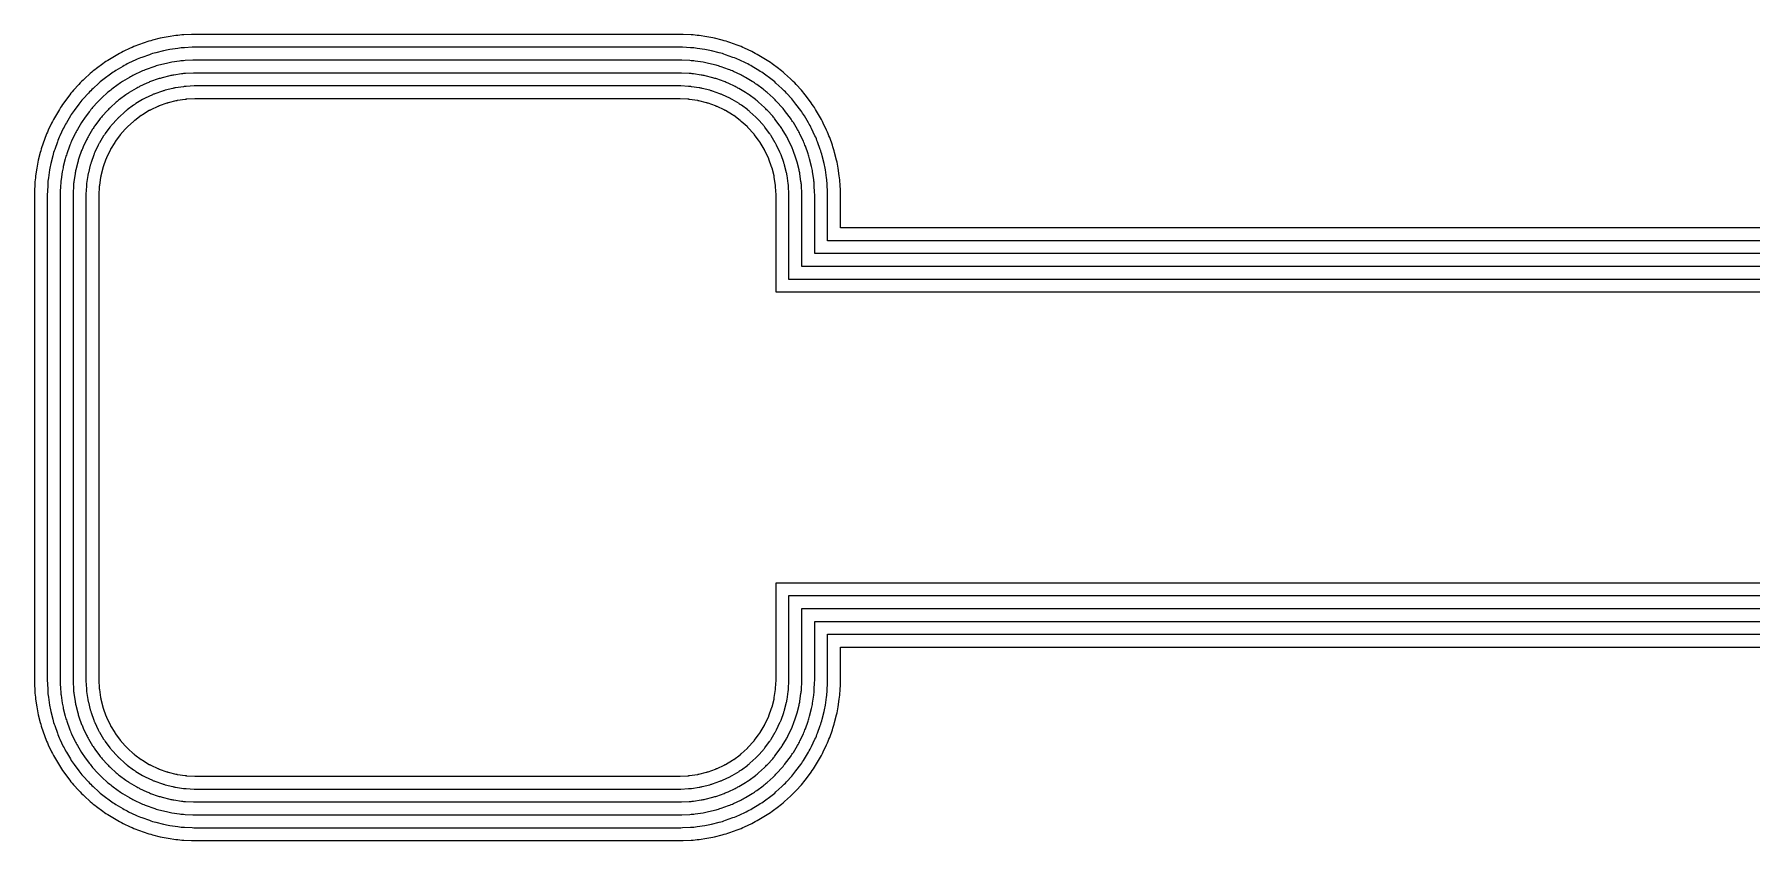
# Model space of a CAD drawing. Header units: metres. Extents: x 1.5 to 44, y 0.3 to 33.8.
# Drawn here: x 2.78 to 8.1, y 13.78 to 16.28 of the extents above; entities that cross this region are included whole.
import ezdxf

# ---------------------------------------------------------------- set-up
doc = ezdxf.new("R2010")
doc.units = ezdxf.units.M

msp = doc.modelspace()

# ---------------------------------------------------------------- linework, layer by layer
for points in [[(18.025, 15.6752), (5.275, 15.6752), (5.275, 15.775), (5.2749, 15.7811), (5.2747, 15.7873), (5.2735, 15.8118), (5.2731, 15.8179), (5.2726, 15.824), (5.2719, 15.8301), (5.2711, 15.8362), (5.2675, 15.8605), (5.2665, 15.8665), (5.2654, 15.8726), (5.2641, 15.8786), (5.2627, 15.8845), (5.2568, 15.9083), (5.2552, 15.9143), (5.2535, 15.9202), (5.2516, 15.926), (5.2496, 15.9318), (5.2414, 15.9549), (5.2392, 15.9607), (5.237, 15.9664), (5.2345, 15.972), (5.232, 15.9776), (5.2215, 15.9998), (5.2188, 16.0053), (5.216, 16.0107), (5.213, 16.0161), (5.2099, 16.0214), (5.1973, 16.0424), (5.1941, 16.0477), (5.1907, 16.0528), (5.1873, 16.0579), (5.1837, 16.0628), (5.1691, 16.0825), (5.1654, 16.0874), (5.1615, 16.0922), (5.1576, 16.0969), (5.1535, 16.1015), (5.137, 16.1197), (5.1329, 16.1242), (5.1286, 16.1286), (5.1242, 16.1329), (5.1197, 16.137), (5.1015, 16.1535), (5.0969, 16.1576), (5.0922, 16.1615), (5.0874, 16.1654), (5.0825, 16.1691), (5.0628, 16.1837), (5.0579, 16.1873), (5.0528, 16.1907), (5.0477, 16.1941), (5.0424, 16.1973), (5.0214, 16.2099), (5.0161, 16.213), (5.0107, 16.216), (5.0053, 16.2188), (4.9998, 16.2215), (4.9776, 16.232), (4.972, 16.2345), (4.9664, 16.237), (4.9607, 16.2392), (4.9549, 16.2414), (4.9318, 16.2496), (4.926, 16.2516), (4.9202, 16.2535), (4.9143, 16.2552), (4.9083, 16.2568), (4.8845, 16.2627), (4.8786, 16.2641), (4.8726, 16.2654), (4.8665, 16.2665), (4.8605, 16.2675), (4.8362, 16.2711), (4.8301, 16.2719), (4.824, 16.2726), (4.8179, 16.2731), (4.8118, 16.2735), (4.7873, 16.2747), (4.7811, 16.2749), (4.775, 16.275), (3.275, 16.275), (3.2689, 16.2749), (3.2627, 16.2747), (3.2382, 16.2735), (3.2321, 16.2731), (3.226, 16.2726), (3.2199, 16.2719), (3.2138, 16.2711), (3.1896, 16.2675), (3.1835, 16.2665), (3.1775, 16.2654), (3.1715, 16.2641), (3.1655, 16.2627), (3.1417, 16.2568), (3.1358, 16.2552), (3.1299, 16.2535), (3.124, 16.2516), (3.1182, 16.2496), (3.0951, 16.2414), (3.0894, 16.2392), (3.0837, 16.237), (3.078, 16.2345), (3.0725, 16.232), (3.0503, 16.2215), (3.0448, 16.2188), (3.0393, 16.216), (3.0339, 16.213), (3.0286, 16.2099), (3.0076, 16.1973), (3.0024, 16.1941), (2.9972, 16.1907), (2.9922, 16.1873), (2.9872, 16.1837), (2.9675, 16.1691), (2.9626, 16.1654), (2.9578, 16.1615), (2.9531, 16.1576), (2.9485, 16.1535), (2.9303, 16.137), (2.9259, 16.1329), (2.9215, 16.1286), (2.9172, 16.1242), (2.913, 16.1197), (2.8965, 16.1015), (2.8925, 16.0969), (2.8885, 16.0922), (2.8847, 16.0874), (2.881, 16.0825), (2.8663, 16.0628), (2.8627, 16.0579), (2.8593, 16.0528), (2.8559, 16.0477), (2.8527, 16.0424), (2.8401, 16.0214), (2.837, 16.0161), (2.8341, 16.0107), (2.8312, 16.0053), (2.8285, 15.9998), (2.818, 15.9776), (2.8155, 15.972), (2.8131, 15.9664), (2.8108, 15.9607), (2.8087, 15.9549), (2.8004, 15.9318), (2.7984, 15.926), (2.7965, 15.9202), (2.7948, 15.9143), (2.7933, 15.9083), (2.7873, 15.8845), (2.7859, 15.8786), (2.7846, 15.8726), (2.7835, 15.8665), (2.7825, 15.8605), (2.7789, 15.8362), (2.7781, 15.8301), (2.7774, 15.824), (2.7769, 15.8179), (2.7765, 15.8118), (2.7753, 15.7873), (2.7751, 15.7811), (2.775, 15.775), (2.775, 14.275), (2.7751, 14.2689), (2.7753, 14.2627), (2.7765, 14.2382), (2.7769, 14.2321), (2.7774, 14.226), (2.7781, 14.2199), (2.7789, 14.2138), (2.7825, 14.1896), (2.7835, 14.1835), (2.7846, 14.1775), (2.7859, 14.1715), (2.7873, 14.1655), (2.7933, 14.1417), (2.7948, 14.1358), (2.7965, 14.1299), (2.7984, 14.124), (2.8004, 14.1182), (2.8087, 14.0951), (2.8108, 14.0894)], [(18.025, 15.6352), (5.235, 15.6352), (5.235, 15.775), (5.2349, 15.7802), (5.2348, 15.7853), (5.2336, 15.8098), (5.2332, 15.815), (5.2328, 15.8201), (5.2322, 15.8252), (5.2315, 15.8303), (5.2279, 15.8546), (5.2271, 15.8597), (5.2262, 15.8648), (5.2251, 15.8698), (5.2239, 15.8748), (5.218, 15.8986), (5.2166, 15.9036), (5.2152, 15.9085), (5.2136, 15.9135), (5.212, 15.9183), (5.2037, 15.9414), (5.2019, 15.9463), (5.2, 15.951), (5.198, 15.9558), (5.1958, 15.9605), (5.1853, 15.9826), (5.1831, 15.9873), (5.1807, 15.9919), (5.1782, 15.9964), (5.1756, 16.0008), (5.163, 16.0219), (5.1603, 16.0263), (5.1575, 16.0306), (5.1546, 16.0348), (5.1516, 16.039), (5.1369, 16.0587), (5.1338, 16.0628), (5.1306, 16.0668), (5.1273, 16.0708), (5.1239, 16.0746), (5.1074, 16.0928), (5.1039, 16.0966), (5.1003, 16.1003), (5.0966, 16.1039), (5.0928, 16.1074), (5.0746, 16.1239), (5.0708, 16.1273), (5.0668, 16.1306), (5.0628, 16.1338), (5.0587, 16.1369), (5.039, 16.1516), (5.0348, 16.1546), (5.0306, 16.1575), (5.0263, 16.1603), (5.0219, 16.163), (5.0008, 16.1756), (4.9964, 16.1782), (4.9919, 16.1807), (4.9873, 16.1831), (4.9826, 16.1853), (4.9605, 16.1958), (4.9558, 16.198), (4.951, 16.2), (4.9463, 16.2019), (4.9414, 16.2037), (4.9183, 16.212), (4.9135, 16.2136), (4.9085, 16.2152), (4.9036, 16.2166), (4.8986, 16.218), (4.8748, 16.2239), (4.8698, 16.2251), (4.8648, 16.2262), (4.8597, 16.2271), (4.8546, 16.2279), (4.8303, 16.2315), (4.8252, 16.2322), (4.8201, 16.2328), (4.815, 16.2332), (4.8098, 16.2336), (4.7853, 16.2348), (4.7802, 16.2349), (4.775, 16.235), (3.275, 16.235), (3.2699, 16.2349), (3.2647, 16.2348), (3.2402, 16.2336), (3.2351, 16.2332), (3.2299, 16.2328), (3.2248, 16.2322), (3.2197, 16.2315), (3.1954, 16.2279), (3.1903, 16.2271), (3.1853, 16.2262), (3.1802, 16.2251), (3.1752, 16.2239), (3.1514, 16.218), (3.1464, 16.2166), (3.1415, 16.2152), (3.1366, 16.2136), (3.1317, 16.212), (3.1086, 16.2037), (3.1038, 16.2019), (3.099, 16.2), (3.0942, 16.198), (3.0896, 16.1958), (3.0674, 16.1853), (3.0627, 16.1831), (3.0582, 16.1807), (3.0537, 16.1782), (3.0492, 16.1756), (3.0282, 16.163), (3.0238, 16.1603), (3.0195, 16.1575), (3.0152, 16.1546), (3.011, 16.1516), (2.9913, 16.1369), (2.9872, 16.1338), (2.9832, 16.1306), (2.9792, 16.1273), (2.9754, 16.1239), (2.9572, 16.1074), (2.9534, 16.1039), (2.9497, 16.1003), (2.9461, 16.0966), (2.9426, 16.0928), (2.9262, 16.0746), (2.9227, 16.0708), (2.9194, 16.0668), (2.9162, 16.0628), (2.9131, 16.0587), (2.8985, 16.039), (2.8955, 16.0348), (2.8925, 16.0306), (2.8897, 16.0263), (2.887, 16.0219), (2.8744, 16.0008), (2.8718, 15.9964), (2.8693, 15.9919), (2.867, 15.9873), (2.8647, 15.9826), (2.8542, 15.9605), (2.8521, 15.9558), (2.85, 15.951), (2.8481, 15.9463), (2.8463, 15.9414), (2.8381, 15.9183), (2.8364, 15.9135), (2.8348, 15.9085), (2.8334, 15.9036), (2.8321, 15.8986), (2.8261, 15.8748), (2.8249, 15.8698), (2.8239, 15.8648), (2.8229, 15.8597), (2.8221, 15.8546), (2.8185, 15.8303), (2.8178, 15.8252), (2.8172, 15.8201), (2.8168, 15.815), (2.8165, 15.8098), (2.8153, 15.7853), (2.8151, 15.7802), (2.815, 15.775), (2.815, 14.275), (2.8151, 14.2699), (2.8153, 14.2647), (2.8165, 14.2402), (2.8168, 14.2351), (2.8172, 14.2299), (2.8178, 14.2248), (2.8185, 14.2197), (2.8221, 14.1954), (2.8229, 14.1903), (2.8239, 14.1853), (2.8249, 14.1802), (2.8261, 14.1752), (2.8321, 14.1514), (2.8334, 14.1464), (2.8348, 14.1415), (2.8364, 14.1366), (2.8381, 14.1317), (2.8463, 14.1086), (2.8481, 14.1038)], [(18.025, 15.5952), (5.195, 15.5952), (5.195, 15.775), (5.195, 15.7792), (5.1948, 15.7834), (5.1936, 15.8079), (5.1933, 15.812), (5.193, 15.8162), (5.1925, 15.8203), (5.192, 15.8245), (5.1884, 15.8487), (5.1877, 15.8528), (5.1869, 15.857), (5.1861, 15.861), (5.1851, 15.8651), (5.1792, 15.8889), (5.1781, 15.8929), (5.1769, 15.8969), (5.1757, 15.9009), (5.1743, 15.9049), (5.166, 15.928), (5.1646, 15.9319), (5.163, 15.9357), (5.1614, 15.9396), (5.1597, 15.9434), (5.1492, 15.9655), (5.1473, 15.9693), (5.1454, 15.973), (5.1434, 15.9767), (5.1413, 15.9803), (5.1287, 16.0013), (5.1265, 16.0049), (5.1242, 16.0084), (5.1219, 16.0118), (5.1194, 16.0152), (5.1048, 16.0349), (5.1023, 16.0382), (5.0997, 16.0415), (5.097, 16.0447), (5.0942, 16.0478), (5.0778, 16.066), (5.0749, 16.069), (5.072, 16.072), (5.069, 16.0749), (5.066, 16.0778), (5.0478, 16.0942), (5.0447, 16.097), (5.0415, 16.0997), (5.0382, 16.1023), (5.0349, 16.1048), (5.0152, 16.1194), (5.0118, 16.1219), (5.0084, 16.1242), (5.0049, 16.1265), (5.0013, 16.1287), (4.9803, 16.1413), (4.9767, 16.1434), (4.973, 16.1454), (4.9693, 16.1473), (4.9655, 16.1492), (4.9434, 16.1597), (4.9396, 16.1614), (4.9357, 16.163), (4.9319, 16.1646), (4.928, 16.166), (4.9049, 16.1743), (4.9009, 16.1757), (4.8969, 16.1769), (4.8929, 16.1781), (4.8889, 16.1792), (4.8651, 16.1851), (4.861, 16.1861), (4.857, 16.1869), (4.8528, 16.1877), (4.8487, 16.1884), (4.8245, 16.192), (4.8203, 16.1925), (4.8162, 16.193), (4.812, 16.1933), (4.8079, 16.1936), (4.7834, 16.1948), (4.7792, 16.195), (4.775, 16.195), (3.275, 16.195), (3.2708, 16.195), (3.2667, 16.1948), (3.2422, 16.1936), (3.238, 16.1933), (3.2338, 16.193), (3.2297, 16.1925), (3.2256, 16.192), (3.2013, 16.1884), (3.1972, 16.1877), (3.1931, 16.1869), (3.189, 16.1861), (3.1849, 16.1851), (3.1611, 16.1792), (3.1571, 16.1781), (3.1531, 16.1769), (3.1491, 16.1757), (3.1452, 16.1743), (3.1221, 16.166), (3.1182, 16.1646), (3.1143, 16.163), (3.1105, 16.1614), (3.1067, 16.1597), (3.0845, 16.1492), (3.0807, 16.1473), (3.077, 16.1454), (3.0734, 16.1434), (3.0698, 16.1413), (3.0487, 16.1287), (3.0452, 16.1265), (3.0417, 16.1242), (3.0382, 16.1219), (3.0349, 16.1194), (3.0151, 16.1048), (3.0118, 16.1023), (3.0086, 16.0997), (3.0054, 16.097), (3.0022, 16.0942), (2.9841, 16.0778), (2.981, 16.0749), (2.978, 16.072), (2.9751, 16.069), (2.9723, 16.066), (2.9558, 16.0478), (2.953, 16.0447), (2.9503, 16.0415), (2.9477, 16.0382), (2.9452, 16.0349), (2.9306, 16.0152), (2.9282, 16.0118), (2.9258, 16.0084), (2.9235, 16.0049), (2.9213, 16.0013), (2.9087, 15.9803), (2.9066, 15.9767), (2.9046, 15.973), (2.9027, 15.9693), (2.9009, 15.9655), (2.8904, 15.9434), (2.8886, 15.9396), (2.887, 15.9357), (2.8854, 15.9319), (2.884, 15.928), (2.8757, 15.9049), (2.8744, 15.9009), (2.8731, 15.8969), (2.8719, 15.8929), (2.8709, 15.8889), (2.8649, 15.8651), (2.8639, 15.861), (2.8631, 15.857), (2.8623, 15.8528), (2.8617, 15.8487), (2.8581, 15.8245), (2.8575, 15.8203), (2.857, 15.8162), (2.8567, 15.812), (2.8564, 15.8079), (2.8552, 15.7834), (2.8551, 15.7792), (2.855, 15.775), (2.855, 14.275), (2.8551, 14.2708), (2.8552, 14.2667), (2.8564, 14.2422), (2.8567, 14.238), (2.857, 14.2338), (2.8575, 14.2297), (2.8581, 14.2256), (2.8617, 14.2013), (2.8623, 14.1972), (2.8631, 14.1931), (2.8639, 14.189), (2.8649, 14.1849), (2.8709, 14.1611), (2.8719, 14.1571), (2.8731, 14.1531), (2.8744, 14.1491), (2.8757, 14.1452), (2.884, 14.1221), (2.8854, 14.1182)], [(18.025, 15.5552), (5.155, 15.5552), (5.155, 15.775), (5.155, 15.7782), (5.1549, 15.7814), (5.1537, 15.8059), (5.1535, 15.8091), (5.1532, 15.8123), (5.1528, 15.8154), (5.1524, 15.8186), (5.1488, 15.8429), (5.1483, 15.846), (5.1477, 15.8491), (5.147, 15.8523), (5.1463, 15.8554), (5.1404, 15.8792), (5.1395, 15.8823), (5.1386, 15.8853), (5.1377, 15.8884), (5.1366, 15.8914), (5.1284, 15.9145), (5.1273, 15.9175), (5.1261, 15.9204), (5.1248, 15.9234), (5.1235, 15.9263), (5.113, 15.9484), (5.1116, 15.9513), (5.1101, 15.9541), (5.1086, 15.9569), (5.107, 15.9597), (5.0944, 15.9807), (5.0927, 15.9835), (5.091, 15.9861), (5.0892, 15.9888), (5.0873, 15.9913), (5.0727, 16.0111), (5.0707, 16.0136), (5.0688, 16.0161), (5.0667, 16.0185), (5.0646, 16.0209), (5.0481, 16.0391), (5.0459, 16.0414), (5.0437, 16.0437), (5.0414, 16.0459), (5.0391, 16.0481), (5.0209, 16.0646), (5.0185, 16.0667), (5.0161, 16.0688), (5.0136, 16.0707), (5.0111, 16.0727), (4.9913, 16.0873), (4.9888, 16.0892), (4.9861, 16.091), (4.9835, 16.0927), (4.9807, 16.0944), (4.9597, 16.107), (4.9569, 16.1086), (4.9541, 16.1101), (4.9513, 16.1116), (4.9484, 16.113), (4.9263, 16.1235), (4.9234, 16.1248), (4.9204, 16.1261), (4.9175, 16.1273), (4.9145, 16.1284), (4.8914, 16.1366), (4.8884, 16.1377), (4.8853, 16.1386), (4.8823, 16.1395), (4.8792, 16.1404), (4.8554, 16.1463), (4.8523, 16.147), (4.8491, 16.1477), (4.846, 16.1483), (4.8429, 16.1488), (4.8186, 16.1524), (4.8154, 16.1528), (4.8123, 16.1532), (4.8091, 16.1535), (4.8059, 16.1537), (4.7814, 16.1549), (4.7782, 16.155), (4.775, 16.155), (3.275, 16.155), (3.2718, 16.155), (3.2686, 16.1549), (3.2441, 16.1537), (3.2409, 16.1535), (3.2378, 16.1532), (3.2346, 16.1528), (3.2314, 16.1524), (3.2072, 16.1488), (3.204, 16.1483), (3.2009, 16.1477), (3.1978, 16.147), (3.1947, 16.1463), (3.1709, 16.1404), (3.1678, 16.1395), (3.1647, 16.1386), (3.1617, 16.1377), (3.1586, 16.1366), (3.1355, 16.1284), (3.1326, 16.1273), (3.1296, 16.1261), (3.1267, 16.1248), (3.1238, 16.1235), (3.1016, 16.113), (3.0987, 16.1116), (3.0959, 16.1101), (3.0931, 16.1086), (3.0903, 16.107), (3.0693, 16.0944), (3.0666, 16.0927), (3.0639, 16.091), (3.0613, 16.0892), (3.0587, 16.0873), (3.039, 16.0727), (3.0364, 16.0707), (3.0339, 16.0688), (3.0315, 16.0667), (3.0291, 16.0646), (3.0109, 16.0481), (3.0086, 16.0459), (3.0063, 16.0437), (3.0041, 16.0414), (3.0019, 16.0391), (2.9854, 16.0209), (2.9833, 16.0185), (2.9813, 16.0161), (2.9793, 16.0136), (2.9773, 16.0111), (2.9627, 15.9913), (2.9609, 15.9888), (2.9591, 15.9861), (2.9573, 15.9835), (2.9556, 15.9807), (2.943, 15.9597), (2.9414, 15.9569), (2.9399, 15.9541), (2.9384, 15.9513), (2.937, 15.9484), (2.9265, 15.9263), (2.9252, 15.9234), (2.9239, 15.9204), (2.9228, 15.9175), (2.9216, 15.9145), (2.9134, 15.8914), (2.9123, 15.8884), (2.9114, 15.8853), (2.9105, 15.8823), (2.9097, 15.8792), (2.9037, 15.8554), (2.903, 15.8523), (2.9023, 15.8491), (2.9017, 15.846), (2.9012, 15.8429), (2.8976, 15.8186), (2.8972, 15.8154), (2.8968, 15.8123), (2.8966, 15.8091), (2.8964, 15.8059), (2.8952, 15.7814), (2.8951, 15.7782), (2.895, 15.775), (2.895, 14.275), (2.8951, 14.2718), (2.8952, 14.2686), (2.8964, 14.2441), (2.8966, 14.2409), (2.8968, 14.2378), (2.8972, 14.2346), (2.8976, 14.2314), (2.9012, 14.2072), (2.9017, 14.204), (2.9023, 14.2009), (2.903, 14.1978), (2.9037, 14.1947), (2.9097, 14.1709), (2.9105, 14.1678), (2.9114, 14.1647), (2.9123, 14.1617), (2.9134, 14.1586), (2.9216, 14.1355), (2.9228, 14.1326)], [(18.025, 15.5152), (5.115, 15.5152), (5.115, 15.775), (5.115, 15.7772), (5.1149, 15.7794), (5.1137, 15.8039), (5.1136, 15.8061), (5.1134, 15.8083), (5.1131, 15.8105), (5.1128, 15.8127), (5.1092, 15.837), (5.1089, 15.8392), (5.1085, 15.8413), (5.108, 15.8435), (5.1075, 15.8457), (5.1016, 15.8695), (5.101, 15.8716), (5.1004, 15.8737), (5.0997, 15.8758), (5.099, 15.8779), (5.0907, 15.901), (5.09, 15.9031), (5.0891, 15.9051), (5.0883, 15.9072), (5.0873, 15.9092), (5.0769, 15.9313), (5.0759, 15.9333), (5.0749, 15.9353), (5.0738, 15.9372), (5.0727, 15.9391), (5.0601, 15.9602), (5.0589, 15.9621), (5.0577, 15.9639), (5.0565, 15.9657), (5.0552, 15.9675), (5.0406, 15.9872), (5.0392, 15.989), (5.0378, 15.9907), (5.0364, 15.9924), (5.035, 15.9941), (5.0185, 16.0122), (5.017, 16.0138), (5.0154, 16.0154), (5.0138, 16.017), (5.0122, 16.0185), (4.9941, 16.035), (4.9924, 16.0364), (4.9907, 16.0378), (4.989, 16.0392), (4.9872, 16.0406), (4.9675, 16.0552), (4.9657, 16.0565), (4.9639, 16.0577), (4.9621, 16.0589), (4.9602, 16.0601), (4.9391, 16.0727), (4.9372, 16.0738), (4.9353, 16.0749), (4.9333, 16.0759), (4.9313, 16.0769), (4.9092, 16.0873), (4.9072, 16.0883), (4.9051, 16.0891), (4.9031, 16.09), (4.901, 16.0907), (4.8779, 16.099), (4.8758, 16.0997), (4.8737, 16.1004), (4.8716, 16.101), (4.8695, 16.1016), (4.8457, 16.1075), (4.8435, 16.108), (4.8413, 16.1085), (4.8392, 16.1089), (4.837, 16.1092), (4.8127, 16.1128), (4.8105, 16.1131), (4.8083, 16.1134), (4.8061, 16.1136), (4.8039, 16.1137), (4.7794, 16.1149), (4.7772, 16.115), (4.775, 16.115), (3.275, 16.115), (3.2728, 16.115), (3.2706, 16.1149), (3.2461, 16.1137), (3.2439, 16.1136), (3.2417, 16.1134), (3.2395, 16.1131), (3.2373, 16.1128), (3.213, 16.1092), (3.2109, 16.1089), (3.2087, 16.1085), (3.2065, 16.108), (3.2044, 16.1075), (3.1806, 16.1016), (3.1784, 16.101), (3.1763, 16.1004), (3.1742, 16.0997), (3.1721, 16.099), (3.149, 16.0907), (3.147, 16.09), (3.1449, 16.0891), (3.1429, 16.0883), (3.1409, 16.0873), (3.1187, 16.0769), (3.1167, 16.0759), (3.1147, 16.0749), (3.1128, 16.0738), (3.1109, 16.0727), (3.0899, 16.0601), (3.088, 16.0589), (3.0861, 16.0577), (3.0843, 16.0565), (3.0825, 16.0552), (3.0628, 16.0406), (3.061, 16.0392), (3.0593, 16.0378), (3.0576, 16.0364), (3.056, 16.035), (3.0378, 16.0185), (3.0362, 16.017), (3.0346, 16.0154), (3.0331, 16.0138), (3.0316, 16.0122), (3.0151, 15.9941), (3.0136, 15.9924), (3.0122, 15.9907), (3.0108, 15.989), (3.0095, 15.9872), (2.9949, 15.9675), (2.9936, 15.9657), (2.9923, 15.9639), (2.9911, 15.9621), (2.9899, 15.9602), (2.9773, 15.9391), (2.9762, 15.9372), (2.9752, 15.9353), (2.9741, 15.9333), (2.9732, 15.9313), (2.9627, 15.9092), (2.9618, 15.9072), (2.9609, 15.9051), (2.9601, 15.9031), (2.9593, 15.901), (2.951, 15.8779), (2.9503, 15.8758), (2.9497, 15.8737), (2.949, 15.8716), (2.9485, 15.8695), (2.9425, 15.8457), (2.942, 15.8435), (2.9415, 15.8413), (2.9411, 15.8392), (2.9408, 15.837), (2.9372, 15.8127), (2.9369, 15.8105), (2.9366, 15.8083), (2.9365, 15.8061), (2.9363, 15.8039), (2.9351, 15.7794), (2.935, 15.7772), (2.935, 15.775), (2.935, 14.275), (2.935, 14.2728), (2.9351, 14.2706), (2.9363, 14.2461), (2.9365, 14.2439), (2.9366, 14.2417), (2.9369, 14.2395), (2.9372, 14.2373), (2.9408, 14.213), (2.9411, 14.2109), (2.9415, 14.2087), (2.942, 14.2065), (2.9425, 14.2044), (2.9485, 14.1806), (2.949, 14.1784), (2.9497, 14.1763), (2.9503, 14.1742), (2.951, 14.1721), (2.9593, 14.149), (2.9601, 14.147)], [(18.025, 15.4752), (5.075, 15.4752), (5.075, 15.775), (5.075, 15.7762), (5.075, 15.7775), (5.0737, 15.802), (5.0737, 15.8032), (5.0736, 15.8044), (5.0734, 15.8056), (5.0733, 15.8069), (5.0697, 15.8311), (5.0695, 15.8323), (5.0692, 15.8335), (5.069, 15.8347), (5.0687, 15.8359), (5.0627, 15.8597), (5.0624, 15.8609), (5.0621, 15.8621), (5.0617, 15.8633), (5.0613, 15.8644), (5.0531, 15.8875), (5.0526, 15.8887), (5.0522, 15.8898), (5.0517, 15.8909), (5.0512, 15.8921), (5.0407, 15.9142), (5.0402, 15.9153), (5.0396, 15.9164), (5.039, 15.9175), (5.0384, 15.9186), (5.0258, 15.9396), (5.0251, 15.9407), (5.0245, 15.9417), (5.0238, 15.9427), (5.023, 15.9437), (5.0084, 15.9634), (5.0077, 15.9644), (5.0069, 15.9653), (5.0061, 15.9663), (5.0053, 15.9672), (4.9888, 15.9854), (4.988, 15.9863), (4.9871, 15.9871), (4.9863, 15.988), (4.9854, 15.9888), (4.9672, 16.0053), (4.9663, 16.0061), (4.9653, 16.0069), (4.9644, 16.0077), (4.9634, 16.0084), (4.9437, 16.023), (4.9427, 16.0238), (4.9417, 16.0245), (4.9407, 16.0251), (4.9396, 16.0258), (4.9186, 16.0384), (4.9175, 16.039), (4.9164, 16.0396), (4.9153, 16.0402), (4.9142, 16.0407), (4.8921, 16.0512), (4.8909, 16.0517), (4.8898, 16.0522), (4.8887, 16.0526), (4.8875, 16.0531), (4.8644, 16.0613), (4.8633, 16.0617), (4.8621, 16.0621), (4.8609, 16.0624), (4.8597, 16.0627), (4.8359, 16.0687), (4.8347, 16.069), (4.8335, 16.0692), (4.8323, 16.0695), (4.8311, 16.0697), (4.8069, 16.0733), (4.8056, 16.0734), (4.8044, 16.0736), (4.8032, 16.0737), (4.802, 16.0737), (4.7775, 16.075), (4.7762, 16.075), (4.775, 16.075), (3.275, 16.075), (3.2738, 16.075), (3.2726, 16.075), (3.2481, 16.0737), (3.2468, 16.0737), (3.2456, 16.0736), (3.2444, 16.0734), (3.2432, 16.0733), (3.2189, 16.0697), (3.2177, 16.0695), (3.2165, 16.0692), (3.2153, 16.069), (3.2141, 16.0687), (3.1903, 16.0627), (3.1891, 16.0624), (3.1879, 16.0621), (3.1868, 16.0617), (3.1856, 16.0613), (3.1625, 16.0531), (3.1613, 16.0526), (3.1602, 16.0522), (3.1591, 16.0517), (3.158, 16.0512), (3.1358, 16.0407), (3.1347, 16.0402), (3.1336, 16.0396), (3.1325, 16.039), (3.1315, 16.0384), (3.1104, 16.0258), (3.1094, 16.0251), (3.1083, 16.0245), (3.1073, 16.0238), (3.1063, 16.023), (3.0866, 16.0084), (3.0857, 16.0077), (3.0847, 16.0069), (3.0838, 16.0061), (3.0828, 16.0053), (3.0647, 15.9888), (3.0638, 15.988), (3.0629, 15.9871), (3.062, 15.9863), (3.0612, 15.9854), (3.0447, 15.9672), (3.0439, 15.9663), (3.0431, 15.9653), (3.0423, 15.9644), (3.0416, 15.9634), (3.027, 15.9437), (3.0263, 15.9427), (3.0256, 15.9417), (3.0249, 15.9407), (3.0243, 15.9396), (3.0116, 15.9186), (3.011, 15.9175), (3.0104, 15.9164), (3.0099, 15.9153), (3.0093, 15.9142), (2.9988, 15.8921), (2.9983, 15.8909), (2.9978, 15.8898), (2.9974, 15.8887), (2.997, 15.8875), (2.9887, 15.8644), (2.9883, 15.8633), (2.9879, 15.8621), (2.9876, 15.8609), (2.9873, 15.8597), (2.9813, 15.8359), (2.981, 15.8347), (2.9808, 15.8335), (2.9806, 15.8323), (2.9804, 15.8311), (2.9768, 15.8069), (2.9766, 15.8056), (2.9765, 15.8044), (2.9764, 15.8032), (2.9763, 15.802), (2.9751, 15.7775), (2.975, 15.7762), (2.975, 15.775), (2.975, 14.275), (2.975, 14.2738), (2.9751, 14.2726), (2.9763, 14.2481), (2.9764, 14.2468), (2.9765, 14.2456), (2.9766, 14.2444), (2.9768, 14.2432), (2.9804, 14.2189), (2.9806, 14.2177), (2.9808, 14.2165), (2.981, 14.2153), (2.9813, 14.2141), (2.9873, 14.1903), (2.9876, 14.1891), (2.9879, 14.1879), (2.9883, 14.1868), (2.9887, 14.1856), (2.997, 14.1625), (2.9974, 14.1613)], [(2.9974, 14.1613), (2.9978, 14.1602), (2.9983, 14.1591), (2.9988, 14.158), (3.0093, 14.1358), (3.0099, 14.1347), (3.0104, 14.1336), (3.011, 14.1325), (3.0116, 14.1315), (3.0243, 14.1104), (3.0249, 14.1094), (3.0256, 14.1083), (3.0263, 14.1073), (3.027, 14.1063), (3.0416, 14.0866), (3.0423, 14.0857), (3.0431, 14.0847), (3.0439, 14.0838), (3.0447, 14.0828), (3.0612, 14.0647), (3.062, 14.0638), (3.0629, 14.0629), (3.0638, 14.062), (3.0647, 14.0612), (3.0828, 14.0447), (3.0838, 14.0439), (3.0847, 14.0431), (3.0857, 14.0423), (3.0866, 14.0416), (3.1063, 14.027), (3.1073, 14.0263), (3.1083, 14.0256), (3.1094, 14.0249), (3.1104, 14.0243), (3.1315, 14.0116), (3.1325, 14.011), (3.1336, 14.0104), (3.1347, 14.0099), (3.1358, 14.0093), (3.158, 13.9988), (3.1591, 13.9983), (3.1602, 13.9978), (3.1613, 13.9974), (3.1625, 13.997), (3.1856, 13.9887), (3.1868, 13.9883), (3.1879, 13.9879), (3.1891, 13.9876), (3.1903, 13.9873), (3.2141, 13.9813), (3.2153, 13.981), (3.2165, 13.9808), (3.2177, 13.9806), (3.2189, 13.9804), (3.2432, 13.9768), (3.2444, 13.9766), (3.2456, 13.9765), (3.2468, 13.9764), (3.2481, 13.9763), (3.2726, 13.9751), (3.2738, 13.975), (3.275, 13.975), (4.775, 13.975), (4.7762, 13.975), (4.7775, 13.9751), (4.802, 13.9763), (4.8032, 13.9764), (4.8044, 13.9765), (4.8056, 13.9766), (4.8069, 13.9768), (4.8311, 13.9804), (4.8323, 13.9806), (4.8335, 13.9808), (4.8347, 13.981), (4.8359, 13.9813), (4.8597, 13.9873), (4.8609, 13.9876), (4.8621, 13.9879), (4.8633, 13.9883), (4.8644, 13.9887), (4.8875, 13.997), (4.8887, 13.9974), (4.8898, 13.9978), (4.8909, 13.9983), (4.8921, 13.9988), (4.9142, 14.0093), (4.9153, 14.0099), (4.9164, 14.0104), (4.9175, 14.011), (4.9186, 14.0116), (4.9396, 14.0243), (4.9407, 14.0249), (4.9417, 14.0256), (4.9427, 14.0263), (4.9437, 14.027), (4.9634, 14.0416), (4.9644, 14.0423), (4.9653, 14.0431), (4.9663, 14.0439), (4.9672, 14.0447), (4.9854, 14.0612), (4.9863, 14.062), (4.9871, 14.0629), (4.988, 14.0638), (4.9888, 14.0647), (5.0053, 14.0828), (5.0061, 14.0838), (5.0069, 14.0847), (5.0077, 14.0857), (5.0084, 14.0866), (5.023, 14.1063), (5.0238, 14.1073), (5.0245, 14.1083), (5.0251, 14.1094), (5.0258, 14.1104), (5.0384, 14.1315), (5.039, 14.1325), (5.0396, 14.1336), (5.0402, 14.1347), (5.0407, 14.1358), (5.0512, 14.158), (5.0517, 14.1591), (5.0522, 14.1602), (5.0526, 14.1613), (5.0531, 14.1625), (5.0613, 14.1856), (5.0617, 14.1868), (5.0621, 14.1879), (5.0624, 14.1891), (5.0627, 14.1903), (5.0687, 14.2141), (5.069, 14.2153), (5.0692, 14.2165), (5.0695, 14.2177), (5.0697, 14.2189), (5.0733, 14.2432), (5.0734, 14.2444), (5.0736, 14.2456), (5.0737, 14.2468), (5.0737, 14.2481), (5.075, 14.2726), (5.075, 14.2738), (5.075, 14.275), (5.075, 14.5748), (17.8385, 14.5748)], [(2.9228, 14.1326), (2.9239, 14.1296), (2.9252, 14.1267), (2.9265, 14.1238), (2.937, 14.1016), (2.9384, 14.0987), (2.9399, 14.0959), (2.9414, 14.0931), (2.943, 14.0903), (2.9556, 14.0693), (2.9573, 14.0666), (2.9591, 14.0639), (2.9609, 14.0613), (2.9627, 14.0587), (2.9773, 14.039), (2.9793, 14.0364), (2.9813, 14.0339), (2.9833, 14.0315), (2.9854, 14.0291), (3.0019, 14.0109), (3.0041, 14.0086), (3.0063, 14.0063), (3.0086, 14.0041), (3.0109, 14.0019), (3.0291, 13.9854), (3.0315, 13.9833), (3.0339, 13.9813), (3.0364, 13.9793), (3.039, 13.9773), (3.0587, 13.9627), (3.0613, 13.9609), (3.0639, 13.9591), (3.0666, 13.9573), (3.0693, 13.9556), (3.0903, 13.943), (3.0931, 13.9414), (3.0959, 13.9399), (3.0987, 13.9384), (3.1016, 13.937), (3.1238, 13.9265), (3.1267, 13.9252), (3.1296, 13.9239), (3.1326, 13.9228), (3.1355, 13.9216), (3.1586, 13.9134), (3.1617, 13.9123), (3.1647, 13.9114), (3.1678, 13.9105), (3.1709, 13.9097), (3.1947, 13.9037), (3.1978, 13.903), (3.2009, 13.9023), (3.204, 13.9017), (3.2072, 13.9012), (3.2314, 13.8976), (3.2346, 13.8972), (3.2378, 13.8968), (3.2409, 13.8966), (3.2441, 13.8964), (3.2686, 13.8952), (3.2718, 13.8951), (3.275, 13.895), (4.775, 13.895), (4.7782, 13.8951), (4.7814, 13.8952), (4.8059, 13.8964), (4.8091, 13.8966), (4.8123, 13.8968), (4.8154, 13.8972), (4.8186, 13.8976), (4.8429, 13.9012), (4.846, 13.9017), (4.8491, 13.9023), (4.8523, 13.903), (4.8554, 13.9037), (4.8792, 13.9097), (4.8823, 13.9105), (4.8853, 13.9114), (4.8884, 13.9123), (4.8914, 13.9134), (4.9145, 13.9216), (4.9175, 13.9228), (4.9204, 13.9239), (4.9234, 13.9252), (4.9263, 13.9265), (4.9484, 13.937), (4.9513, 13.9384), (4.9541, 13.9399), (4.9569, 13.9414), (4.9597, 13.943), (4.9807, 13.9556), (4.9835, 13.9573), (4.9861, 13.9591), (4.9888, 13.9609), (4.9913, 13.9627), (5.0111, 13.9773), (5.0136, 13.9793), (5.0161, 13.9813), (5.0185, 13.9833), (5.0209, 13.9854), (5.0391, 14.0019), (5.0414, 14.0041), (5.0437, 14.0063), (5.0459, 14.0086), (5.0481, 14.0109), (5.0646, 14.0291), (5.0667, 14.0315), (5.0688, 14.0339), (5.0707, 14.0364), (5.0727, 14.039), (5.0873, 14.0587), (5.0892, 14.0613), (5.091, 14.0639), (5.0927, 14.0666), (5.0944, 14.0693), (5.107, 14.0903), (5.1086, 14.0931), (5.1101, 14.0959), (5.1116, 14.0987), (5.113, 14.1016), (5.1235, 14.1238), (5.1248, 14.1267), (5.1261, 14.1296), (5.1273, 14.1326), (5.1284, 14.1355), (5.1366, 14.1586), (5.1377, 14.1617), (5.1386, 14.1647), (5.1395, 14.1678), (5.1404, 14.1709), (5.1463, 14.1947), (5.147, 14.1978), (5.1477, 14.2009), (5.1483, 14.204), (5.1488, 14.2072), (5.1524, 14.2314), (5.1528, 14.2346), (5.1532, 14.2378), (5.1535, 14.2409), (5.1537, 14.2441), (5.1549, 14.2686), (5.155, 14.2718), (5.155, 14.275), (5.155, 14.4948), (17.8054, 14.4948)], [(2.9601, 14.147), (2.9609, 14.1449), (2.9618, 14.1429), (2.9627, 14.1409), (2.9732, 14.1187), (2.9741, 14.1167), (2.9752, 14.1147), (2.9762, 14.1128), (2.9773, 14.1109), (2.9899, 14.0899), (2.9911, 14.088), (2.9923, 14.0861), (2.9936, 14.0843), (2.9949, 14.0825), (3.0095, 14.0628), (3.0108, 14.061), (3.0122, 14.0593), (3.0136, 14.0576), (3.0151, 14.056), (3.0316, 14.0378), (3.0331, 14.0362), (3.0346, 14.0346), (3.0362, 14.0331), (3.0378, 14.0316), (3.056, 14.0151), (3.0576, 14.0136), (3.0593, 14.0122), (3.061, 14.0108), (3.0628, 14.0095), (3.0825, 13.9949), (3.0843, 13.9936), (3.0861, 13.9923), (3.088, 13.9911), (3.0899, 13.9899), (3.1109, 13.9773), (3.1128, 13.9762), (3.1147, 13.9752), (3.1167, 13.9741), (3.1187, 13.9732), (3.1409, 13.9627), (3.1429, 13.9618), (3.1449, 13.9609), (3.147, 13.9601), (3.149, 13.9593), (3.1721, 13.951), (3.1742, 13.9503), (3.1763, 13.9497), (3.1784, 13.949), (3.1806, 13.9485), (3.2044, 13.9425), (3.2065, 13.942), (3.2087, 13.9415), (3.2109, 13.9411), (3.213, 13.9408), (3.2373, 13.9372), (3.2395, 13.9369), (3.2417, 13.9366), (3.2439, 13.9365), (3.2461, 13.9363), (3.2706, 13.9351), (3.2728, 13.935), (3.275, 13.935), (4.775, 13.935), (4.7772, 13.935), (4.7794, 13.9351), (4.8039, 13.9363), (4.8061, 13.9365), (4.8083, 13.9366), (4.8105, 13.9369), (4.8127, 13.9372), (4.837, 13.9408), (4.8392, 13.9411), (4.8413, 13.9415), (4.8435, 13.942), (4.8457, 13.9425), (4.8695, 13.9485), (4.8716, 13.949), (4.8737, 13.9497), (4.8758, 13.9503), (4.8779, 13.951), (4.901, 13.9593), (4.9031, 13.9601), (4.9051, 13.9609), (4.9072, 13.9618), (4.9092, 13.9627), (4.9313, 13.9732), (4.9333, 13.9741), (4.9353, 13.9752), (4.9372, 13.9762), (4.9391, 13.9773), (4.9602, 13.9899), (4.9621, 13.9911), (4.9639, 13.9923), (4.9657, 13.9936), (4.9675, 13.9949), (4.9872, 14.0095), (4.989, 14.0108), (4.9907, 14.0122), (4.9924, 14.0136), (4.9941, 14.0151), (5.0122, 14.0316), (5.0138, 14.0331), (5.0154, 14.0346), (5.017, 14.0362), (5.0185, 14.0378), (5.035, 14.056), (5.0364, 14.0576), (5.0378, 14.0593), (5.0392, 14.061), (5.0406, 14.0628), (5.0552, 14.0825), (5.0565, 14.0843), (5.0577, 14.0861), (5.0589, 14.088), (5.0601, 14.0899), (5.0727, 14.1109), (5.0738, 14.1128), (5.0749, 14.1147), (5.0759, 14.1167), (5.0769, 14.1187), (5.0873, 14.1409), (5.0883, 14.1429), (5.0891, 14.1449), (5.09, 14.147), (5.0907, 14.149), (5.099, 14.1721), (5.0997, 14.1742), (5.1004, 14.1763), (5.101, 14.1784), (5.1016, 14.1806), (5.1075, 14.2044), (5.108, 14.2065), (5.1085, 14.2087), (5.1089, 14.2109), (5.1092, 14.213), (5.1128, 14.2373), (5.1131, 14.2395), (5.1134, 14.2417), (5.1136, 14.2439), (5.1137, 14.2461), (5.1149, 14.2706), (5.115, 14.2728), (5.115, 14.275), (5.115, 14.5348), (17.822, 14.5348)], [(2.8854, 14.1182), (2.887, 14.1143), (2.8886, 14.1105), (2.8904, 14.1067), (2.9009, 14.0845), (2.9027, 14.0807), (2.9046, 14.077), (2.9066, 14.0734), (2.9087, 14.0698), (2.9213, 14.0487), (2.9235, 14.0452), (2.9258, 14.0417), (2.9282, 14.0382), (2.9306, 14.0349), (2.9452, 14.0151), (2.9477, 14.0118), (2.9503, 14.0086), (2.953, 14.0054), (2.9558, 14.0022), (2.9723, 13.9841), (2.9751, 13.981), (2.978, 13.978), (2.981, 13.9751), (2.9841, 13.9723), (3.0022, 13.9558), (3.0054, 13.953), (3.0086, 13.9503), (3.0118, 13.9477), (3.0151, 13.9452), (3.0349, 13.9306), (3.0382, 13.9282), (3.0417, 13.9258), (3.0452, 13.9235), (3.0487, 13.9213), (3.0698, 13.9087), (3.0734, 13.9066), (3.077, 13.9046), (3.0807, 13.9027), (3.0845, 13.9009), (3.1067, 13.8904), (3.1105, 13.8886), (3.1143, 13.887), (3.1182, 13.8854), (3.1221, 13.884), (3.1452, 13.8757), (3.1491, 13.8744), (3.1531, 13.8731), (3.1571, 13.8719), (3.1611, 13.8709), (3.1849, 13.8649), (3.189, 13.8639), (3.1931, 13.8631), (3.1972, 13.8623), (3.2013, 13.8617), (3.2256, 13.8581), (3.2297, 13.8575), (3.2338, 13.857), (3.238, 13.8567), (3.2422, 13.8564), (3.2667, 13.8552), (3.2708, 13.8551), (3.275, 13.855), (4.775, 13.855), (4.7792, 13.8551), (4.7834, 13.8552), (4.8079, 13.8564), (4.812, 13.8567), (4.8162, 13.857), (4.8203, 13.8575), (4.8245, 13.8581), (4.8487, 13.8617), (4.8528, 13.8623), (4.857, 13.8631), (4.861, 13.8639), (4.8651, 13.8649), (4.8889, 13.8709), (4.8929, 13.8719), (4.8969, 13.8731), (4.9009, 13.8744), (4.9049, 13.8757), (4.928, 13.884), (4.9319, 13.8854), (4.9357, 13.887), (4.9396, 13.8886), (4.9434, 13.8904), (4.9655, 13.9009), (4.9693, 13.9027), (4.973, 13.9046), (4.9767, 13.9066), (4.9803, 13.9087), (5.0013, 13.9213), (5.0049, 13.9235), (5.0084, 13.9258), (5.0118, 13.9282), (5.0152, 13.9306), (5.0349, 13.9452), (5.0382, 13.9477), (5.0415, 13.9503), (5.0447, 13.953), (5.0478, 13.9558), (5.066, 13.9723), (5.069, 13.9751), (5.072, 13.978), (5.0749, 13.981), (5.0778, 13.9841), (5.0942, 14.0022), (5.097, 14.0054), (5.0997, 14.0086), (5.1023, 14.0118), (5.1048, 14.0151), (5.1194, 14.0349), (5.1219, 14.0382), (5.1242, 14.0417), (5.1265, 14.0452), (5.1287, 14.0487), (5.1413, 14.0698), (5.1434, 14.0734), (5.1454, 14.077), (5.1473, 14.0807), (5.1492, 14.0845), (5.1597, 14.1067), (5.1614, 14.1105), (5.163, 14.1143), (5.1646, 14.1182), (5.166, 14.1221), (5.1743, 14.1452), (5.1757, 14.1491), (5.1769, 14.1531), (5.1781, 14.1571), (5.1792, 14.1611), (5.1851, 14.1849), (5.1861, 14.189), (5.1869, 14.1931), (5.1877, 14.1972), (5.1884, 14.2013), (5.192, 14.2256), (5.1925, 14.2297), (5.193, 14.2338), (5.1933, 14.238), (5.1936, 14.2422), (5.1948, 14.2667), (5.195, 14.2708), (5.195, 14.275), (5.195, 14.4548), (17.7888, 14.4548)], [(2.8481, 14.1038), (2.85, 14.099), (2.8521, 14.0942), (2.8542, 14.0896), (2.8647, 14.0674), (2.867, 14.0627), (2.8693, 14.0582), (2.8718, 14.0537), (2.8744, 14.0492), (2.887, 14.0282), (2.8897, 14.0238), (2.8925, 14.0195), (2.8955, 14.0152), (2.8985, 14.011), (2.9131, 13.9913), (2.9162, 13.9872), (2.9194, 13.9832), (2.9227, 13.9792), (2.9262, 13.9754), (2.9426, 13.9572), (2.9461, 13.9534), (2.9497, 13.9497), (2.9534, 13.9461), (2.9572, 13.9426), (2.9754, 13.9262), (2.9792, 13.9227), (2.9832, 13.9194), (2.9872, 13.9162), (2.9913, 13.9131), (3.011, 13.8985), (3.0152, 13.8955), (3.0195, 13.8925), (3.0238, 13.8897), (3.0282, 13.887), (3.0492, 13.8744), (3.0537, 13.8718), (3.0582, 13.8693), (3.0627, 13.867), (3.0674, 13.8647), (3.0896, 13.8542), (3.0942, 13.8521), (3.099, 13.85), (3.1038, 13.8481), (3.1086, 13.8463), (3.1317, 13.8381), (3.1366, 13.8364), (3.1415, 13.8348), (3.1464, 13.8334), (3.1514, 13.8321), (3.1752, 13.8261), (3.1802, 13.8249), (3.1853, 13.8239), (3.1903, 13.8229), (3.1954, 13.8221), (3.2197, 13.8185), (3.2248, 13.8178), (3.2299, 13.8172), (3.2351, 13.8168), (3.2402, 13.8165), (3.2647, 13.8153), (3.2699, 13.8151), (3.275, 13.815), (4.775, 13.815), (4.7802, 13.8151), (4.7853, 13.8153), (4.8098, 13.8165), (4.815, 13.8168), (4.8201, 13.8172), (4.8252, 13.8178), (4.8303, 13.8185), (4.8546, 13.8221), (4.8597, 13.8229), (4.8648, 13.8239), (4.8698, 13.8249), (4.8748, 13.8261), (4.8986, 13.8321), (4.9036, 13.8334), (4.9085, 13.8348), (4.9135, 13.8364), (4.9183, 13.8381), (4.9414, 13.8463), (4.9463, 13.8481), (4.951, 13.85), (4.9558, 13.8521), (4.9605, 13.8542), (4.9826, 13.8647), (4.9873, 13.867), (4.9919, 13.8693), (4.9964, 13.8718), (5.0008, 13.8744), (5.0219, 13.887), (5.0263, 13.8897), (5.0306, 13.8925), (5.0348, 13.8955), (5.039, 13.8985), (5.0587, 13.9131), (5.0628, 13.9162), (5.0668, 13.9194), (5.0708, 13.9227), (5.0746, 13.9262), (5.0928, 13.9426), (5.0966, 13.9461), (5.1003, 13.9497), (5.1039, 13.9534), (5.1074, 13.9572), (5.1239, 13.9754), (5.1273, 13.9792), (5.1306, 13.9832), (5.1338, 13.9872), (5.1369, 13.9913), (5.1516, 14.011), (5.1546, 14.0152), (5.1575, 14.0195), (5.1603, 14.0238), (5.163, 14.0282), (5.1756, 14.0492), (5.1782, 14.0537), (5.1807, 14.0582), (5.1831, 14.0627), (5.1853, 14.0674), (5.1958, 14.0896), (5.198, 14.0942), (5.2, 14.099), (5.2019, 14.1038), (5.2037, 14.1086), (5.212, 14.1317), (5.2136, 14.1366), (5.2152, 14.1415), (5.2166, 14.1464), (5.218, 14.1514), (5.2239, 14.1752), (5.2251, 14.1802), (5.2262, 14.1853), (5.2271, 14.1903), (5.2279, 14.1954), (5.2315, 14.2197), (5.2322, 14.2248), (5.2328, 14.2299), (5.2332, 14.2351), (5.2336, 14.2402), (5.2348, 14.2647), (5.2349, 14.2699), (5.235, 14.275), (5.235, 14.4148), (17.7723, 14.4148)], [(2.8108, 14.0894), (2.8131, 14.0837), (2.8155, 14.078), (2.818, 14.0725), (2.8285, 14.0503), (2.8312, 14.0448), (2.8341, 14.0393), (2.837, 14.0339), (2.8401, 14.0286), (2.8527, 14.0076), (2.8559, 14.0024), (2.8593, 13.9972), (2.8627, 13.9922), (2.8663, 13.9872), (2.881, 13.9675), (2.8847, 13.9626), (2.8885, 13.9578), (2.8925, 13.9531), (2.8965, 13.9485), (2.913, 13.9303), (2.9172, 13.9259), (2.9215, 13.9215), (2.9259, 13.9172), (2.9303, 13.913), (2.9485, 13.8965), (2.9531, 13.8925), (2.9578, 13.8885), (2.9626, 13.8847), (2.9675, 13.881), (2.9872, 13.8663), (2.9922, 13.8627), (2.9972, 13.8593), (3.0024, 13.8559), (3.0076, 13.8527), (3.0286, 13.8401), (3.0339, 13.837), (3.0393, 13.8341), (3.0448, 13.8312), (3.0503, 13.8285), (3.0725, 13.818), (3.078, 13.8155), (3.0837, 13.8131), (3.0894, 13.8108), (3.0951, 13.8087), (3.1182, 13.8004), (3.124, 13.7984), (3.1299, 13.7965), (3.1358, 13.7948), (3.1417, 13.7933), (3.1655, 13.7873), (3.1715, 13.7859), (3.1775, 13.7846), (3.1835, 13.7835), (3.1896, 13.7825), (3.2138, 13.7789), (3.2199, 13.7781), (3.226, 13.7774), (3.2321, 13.7769), (3.2382, 13.7765), (3.2627, 13.7753), (3.2689, 13.7751), (3.275, 13.775), (4.775, 13.775), (4.7811, 13.7751), (4.7873, 13.7753), (4.8118, 13.7765), (4.8179, 13.7769), (4.824, 13.7774), (4.8301, 13.7781), (4.8362, 13.7789), (4.8605, 13.7825), (4.8665, 13.7835), (4.8726, 13.7846), (4.8786, 13.7859), (4.8845, 13.7873), (4.9083, 13.7933), (4.9143, 13.7948), (4.9202, 13.7965), (4.926, 13.7984), (4.9318, 13.8004), (4.9549, 13.8087), (4.9607, 13.8108), (4.9664, 13.8131), (4.972, 13.8155), (4.9776, 13.818), (4.9998, 13.8285), (5.0053, 13.8312), (5.0107, 13.8341), (5.0161, 13.837), (5.0214, 13.8401), (5.0424, 13.8527), (5.0477, 13.8559), (5.0528, 13.8593), (5.0579, 13.8627), (5.0628, 13.8663), (5.0825, 13.881), (5.0874, 13.8847), (5.0922, 13.8885), (5.0969, 13.8925), (5.1015, 13.8965), (5.1197, 13.913), (5.1242, 13.9172), (5.1286, 13.9215), (5.1329, 13.9259), (5.137, 13.9303), (5.1535, 13.9485), (5.1576, 13.9531), (5.1615, 13.9578), (5.1654, 13.9626), (5.1691, 13.9675), (5.1837, 13.9872), (5.1873, 13.9922), (5.1907, 13.9972), (5.1941, 14.0024), (5.1973, 14.0076), (5.2099, 14.0286), (5.213, 14.0339), (5.216, 14.0393), (5.2188, 14.0448), (5.2215, 14.0503), (5.232, 14.0725), (5.2345, 14.078), (5.237, 14.0837), (5.2392, 14.0894), (5.2414, 14.0951), (5.2496, 14.1182), (5.2516, 14.124), (5.2535, 14.1299), (5.2552, 14.1358), (5.2568, 14.1417), (5.2627, 14.1655), (5.2641, 14.1715), (5.2654, 14.1775), (5.2665, 14.1835), (5.2675, 14.1896), (5.2711, 14.2138), (5.2719, 14.2199), (5.2726, 14.226), (5.2731, 14.2321), (5.2735, 14.2382), (5.2747, 14.2627), (5.2749, 14.2689), (5.275, 14.275), (5.275, 14.3748), (17.7557, 14.3748)]]:
    msp.add_lwpolyline(points)

doc.saveas('drawing.dxf')
